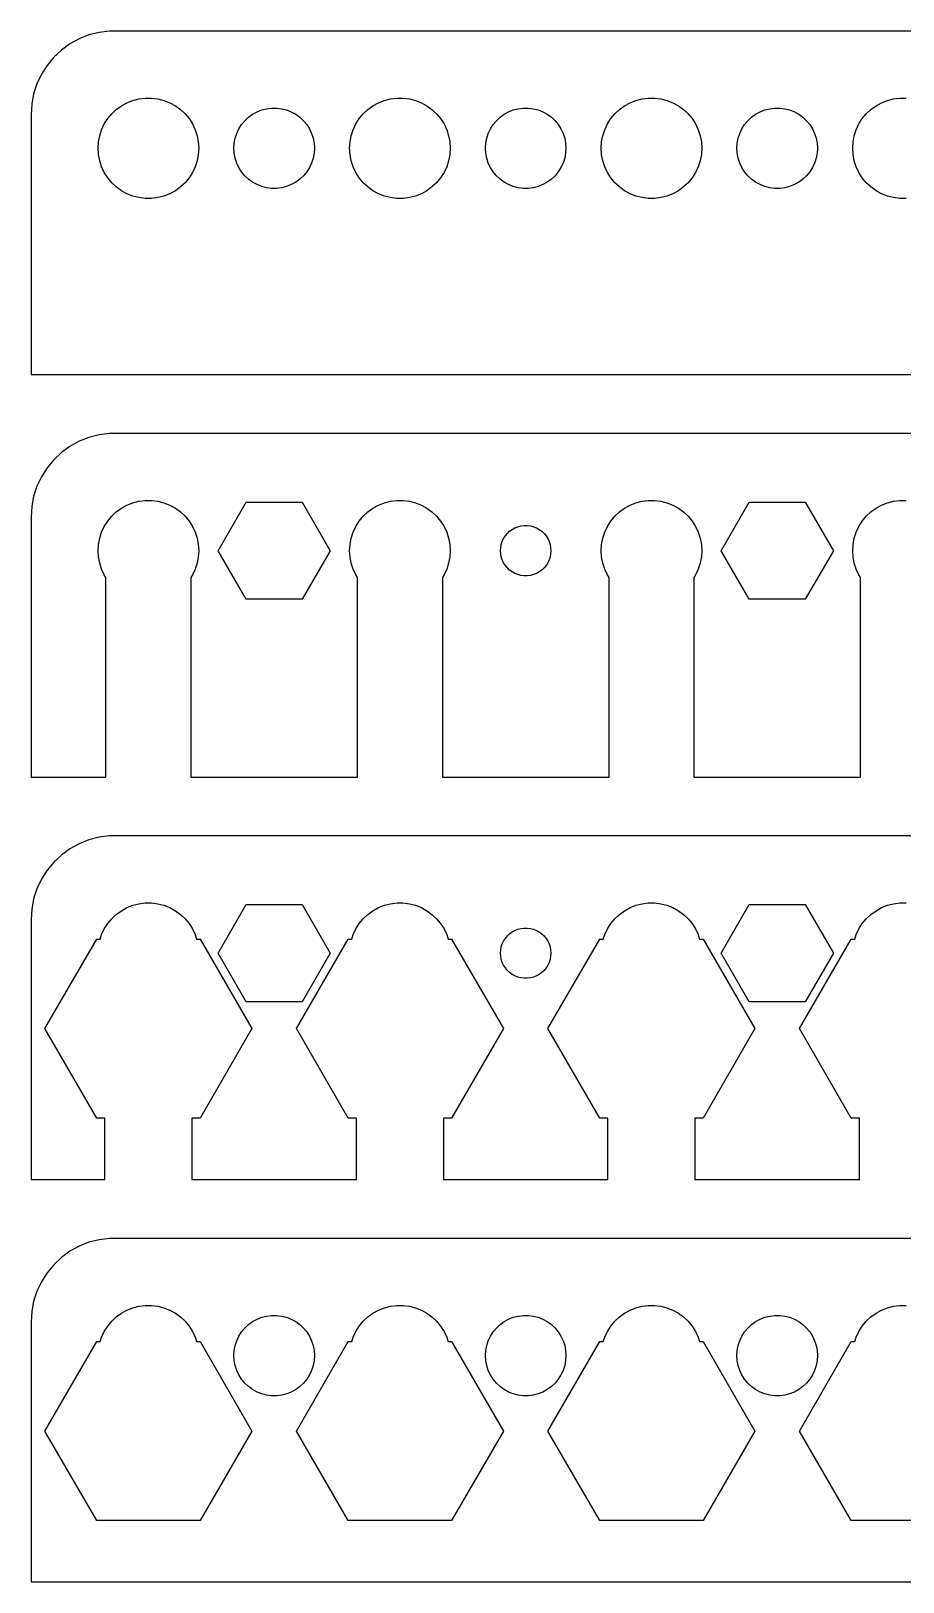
# Model space of a CAD drawing. Header units: metres. Extents: x -52 to 52, y 0 to 92.
# Drawn here: x -52 to 0, y 0 to 92.5 of the extents above; entities that cross this region are included whole.
import ezdxf

# ---------------------------------------------------------------- set-up
doc = ezdxf.new("R2010")
doc.units = ezdxf.units.M

msp = doc.modelspace()

# ---------------------------------------------------------------- linework, layer by layer
for p, q in [((-47.3139, 92.4901), (-47.9369, 92.4114)), ((47.3139, 92.4901), (-47.3139, 92.4901)), ((-49.6791, 91.7216), (-50.1871, 91.3526)), ((-49.1289, 92.0241), (-49.6791, 91.7216)), ((-48.5451, 92.2553), (-49.1289, 92.0241)), ((-47.9369, 92.4114), (-48.5451, 92.2553)), ((-50.6448, 90.9227), (-51.0451, 90.4389)), ((-50.1871, 91.3526), (-50.6448, 90.9227)), ((-51.3815, 89.9088), (-51.6489, 89.3406)), ((-51.0451, 90.4389), (-51.3815, 89.9088)), ((-51.6489, 89.3406), (-51.8429, 88.7434)), ((-51.9606, 88.1267), (-52, 87.5)), ((-51.8429, 88.7434), (-51.9606, 88.1267)), ((-46.9123, 87.8115), (-46.6075, 88.033)), ((-46.6075, 88.033), (-46.2773, 88.2145)), ((-46.2773, 88.2145), (-45.927, 88.3532)), ((-45.927, 88.3532), (-45.5621, 88.4469)), ((-45.5621, 88.4469), (-45.1884, 88.4941)), ((-45.1884, 88.4941), (-44.8116, 88.4941)), ((-44.8116, 88.4941), (-44.4379, 88.4469)), ((-44.4379, 88.4469), (-44.0729, 88.3532)), ((-44.0729, 88.3532), (-43.7227, 88.2145)), ((-43.7227, 88.2145), (-43.3925, 88.033)), ((-43.3925, 88.033), (-43.0877, 87.8115)), ((-37.9497, 87.8575), (-37.6507, 87.8953)), ((-37.6507, 87.8953), (-37.3493, 87.8953)), ((-37.3493, 87.8953), (-37.0503, 87.8575)), ((-31.9123, 87.8115), (-31.6075, 88.033)), ((-31.6075, 88.033), (-31.2773, 88.2145)), ((-31.2773, 88.2145), (-30.927, 88.3532)), ((-30.927, 88.3532), (-30.5621, 88.4469)), ((-30.5621, 88.4469), (-30.1884, 88.4941)), ((-30.1884, 88.4941), (-29.8116, 88.4941)), ((-29.8116, 88.4941), (-29.4379, 88.4469)), ((-29.4379, 88.4469), (-29.0729, 88.3532)), ((-29.0729, 88.3532), (-28.7227, 88.2145)), ((-28.7227, 88.2145), (-28.3925, 88.033)), ((-28.3925, 88.033), (-28.0877, 87.8115)), ((-22.9497, 87.8575), (-22.6507, 87.8953)), ((-22.6507, 87.8953), (-22.3493, 87.8953)), ((-22.3493, 87.8953), (-22.0503, 87.8575)), ((-16.9123, 87.8115), (-16.6075, 88.033)), ((-16.6075, 88.033), (-16.2773, 88.2145)), ((-16.2773, 88.2145), (-15.927, 88.3532)), ((-15.927, 88.3532), (-15.5621, 88.4469)), ((-15.5621, 88.4469), (-15.1884, 88.4941)), ((-15.1884, 88.4941), (-14.8116, 88.4941)), ((-14.8116, 88.4941), (-14.4379, 88.4469)), ((-14.4379, 88.4469), (-14.0729, 88.3532)), ((-14.0729, 88.3532), (-13.7227, 88.2145)), ((-13.7227, 88.2145), (-13.3925, 88.033)), ((-13.3925, 88.033), (-13.0877, 87.8115)), ((-7.94971, 87.8575), (-7.6507, 87.8953)), ((-7.6507, 87.8953), (-7.34929, 87.8953)), ((-7.34929, 87.8953), (-7.05028, 87.8575)), ((-1.91226, 87.8115), (-1.60747, 88.033)), ((-1.60747, 88.033), (-1.27733, 88.2145)), ((-1.27733, 88.2145), (-0.92705, 88.3532)), ((-0.92705, 88.3532), (-0.56213, 88.4469)), ((-0.56213, 88.4469), (-0.18837, 88.4941)), ((-0.18837, 88.4941), (0.18837, 88.4941)), ((-52, 87.5), (-52, 72)), ((-47.7893, 86.6044), (-47.6289, 86.9453)), ((-47.6289, 86.9453), (-47.427, 87.2634)), ((-47.427, 87.2634), (-47.1869, 87.5536)), ((-47.1869, 87.5536), (-46.9123, 87.8115)), ((-43.0877, 87.8115), (-42.8131, 87.5536)), ((-42.8131, 87.5536), (-42.5729, 87.2634)), ((-42.5729, 87.2634), (-42.3711, 86.9453)), ((-42.3711, 86.9453), (-42.2107, 86.6044)), ((-39.4416, 86.9107), (-39.2495, 87.1429)), ((-39.2495, 87.1429), (-39.0298, 87.3492)), ((-39.0298, 87.3492), (-38.786, 87.5264)), ((-38.786, 87.5264), (-38.5219, 87.6716)), ((-38.5219, 87.6716), (-38.2416, 87.7825)), ((-38.2416, 87.7825), (-37.9497, 87.8575)), ((-37.0503, 87.8575), (-36.7583, 87.7825)), ((-36.7583, 87.7825), (-36.4781, 87.6716)), ((-36.4781, 87.6716), (-36.214, 87.5264)), ((-36.214, 87.5264), (-35.9702, 87.3492)), ((-35.9702, 87.3492), (-35.7505, 87.1429)), ((-35.7505, 87.1429), (-35.5583, 86.9107)), ((-32.7893, 86.6044), (-32.6289, 86.9453)), ((-32.6289, 86.9453), (-32.427, 87.2634)), ((-32.427, 87.2634), (-32.1869, 87.5536)), ((-32.1869, 87.5536), (-31.9123, 87.8115)), ((-28.0877, 87.8115), (-27.8131, 87.5536)), ((-27.8131, 87.5536), (-27.5729, 87.2634)), ((-27.5729, 87.2634), (-27.3711, 86.9453)), ((-27.3711, 86.9453), (-27.2107, 86.6044)), ((-24.4416, 86.9107), (-24.2495, 87.1429)), ((-24.2495, 87.1429), (-24.0298, 87.3492)), ((-24.0298, 87.3492), (-23.786, 87.5264)), ((-23.786, 87.5264), (-23.5219, 87.6716)), ((-23.5219, 87.6716), (-23.2416, 87.7825)), ((-23.2416, 87.7825), (-22.9497, 87.8575)), ((-22.0503, 87.8575), (-21.7583, 87.7825)), ((-21.7583, 87.7825), (-21.4781, 87.6716)), ((-21.4781, 87.6716), (-21.214, 87.5264)), ((-21.214, 87.5264), (-20.9702, 87.3492)), ((-20.9702, 87.3492), (-20.7505, 87.1429)), ((-20.7505, 87.1429), (-20.5583, 86.9107)), ((-17.7893, 86.6044), (-17.6289, 86.9453)), ((-17.6289, 86.9453), (-17.427, 87.2634)), ((-17.427, 87.2634), (-17.1869, 87.5536)), ((-17.1869, 87.5536), (-16.9123, 87.8115)), ((-13.0877, 87.8115), (-12.8131, 87.5536)), ((-12.8131, 87.5536), (-12.5729, 87.2634)), ((-12.5729, 87.2634), (-12.3711, 86.9453)), ((-12.3711, 86.9453), (-12.2107, 86.6044)), ((-9.44164, 86.9107), (-9.24951, 87.1429)), ((-9.24951, 87.1429), (-9.02982, 87.3492)), ((-9.02982, 87.3492), (-8.78598, 87.5264)), ((-8.78598, 87.5264), (-8.52187, 87.6716)), ((-8.52187, 87.6716), (-8.24164, 87.7825)), ((-8.24164, 87.7825), (-7.94971, 87.8575)), ((-7.05028, 87.8575), (-6.75835, 87.7825)), ((-6.75835, 87.7825), (-6.47812, 87.6716)), ((-6.47812, 87.6716), (-6.214, 87.5264)), ((-6.214, 87.5264), (-5.97017, 87.3492)), ((-5.97017, 87.3492), (-5.75047, 87.1429)), ((-5.75047, 87.1429), (-5.55835, 86.9107)), ((-2.78932, 86.6044), (-2.62891, 86.9453)), ((-2.62891, 86.9453), (-2.42705, 87.2634)), ((-2.42705, 87.2634), (-2.1869, 87.5536)), ((-2.1869, 87.5536), (-1.91226, 87.8115)), ((-47.9763, 85.876), (-47.9057, 86.2461)), ((-47.9057, 86.2461), (-47.7893, 86.6044)), ((-42.2107, 86.6044), (-42.0942, 86.2461)), ((-42.0942, 86.2461), (-42.0237, 85.876)), ((-39.8811, 85.8008), (-39.8246, 86.0968)), ((-39.8246, 86.0968), (-39.7315, 86.3835)), ((-39.7315, 86.3835), (-39.6031, 86.6562)), ((-39.6031, 86.6562), (-39.4416, 86.9107)), ((-35.5583, 86.9107), (-35.3969, 86.6562)), ((-35.3969, 86.6562), (-35.2685, 86.3835)), ((-35.2685, 86.3835), (-35.1754, 86.0968)), ((-35.1754, 86.0968), (-35.1189, 85.8008)), ((-32.9763, 85.876), (-32.9057, 86.2461)), ((-32.9057, 86.2461), (-32.7893, 86.6044)), ((-27.2107, 86.6044), (-27.0942, 86.2461)), ((-27.0942, 86.2461), (-27.0237, 85.876)), ((-24.8811, 85.8008), (-24.8246, 86.0968)), ((-24.8246, 86.0968), (-24.7315, 86.3835)), ((-24.7315, 86.3835), (-24.6031, 86.6562)), ((-24.6031, 86.6562), (-24.4416, 86.9107)), ((-20.5583, 86.9107), (-20.3969, 86.6562)), ((-20.3969, 86.6562), (-20.2685, 86.3835)), ((-20.2685, 86.3835), (-20.1754, 86.0968)), ((-20.1754, 86.0968), (-20.1189, 85.8008)), ((-17.9763, 85.876), (-17.9057, 86.2461)), ((-17.9057, 86.2461), (-17.7893, 86.6044)), ((-12.2107, 86.6044), (-12.0942, 86.2461)), ((-12.0942, 86.2461), (-12.0237, 85.876)), ((-9.88107, 85.8008), (-9.82458, 86.0968)), ((-9.82458, 86.0968), (-9.73146, 86.3835)), ((-9.73146, 86.3835), (-9.60313, 86.6562)), ((-9.60313, 86.6562), (-9.44164, 86.9107)), ((-5.55835, 86.9107), (-5.39685, 86.6562)), ((-5.39685, 86.6562), (-5.26852, 86.3835)), ((-5.26852, 86.3835), (-5.1754, 86.0968)), ((-5.1754, 86.0968), (-5.11891, 85.8008)), ((-2.97633, 85.876), (-2.90575, 86.2461)), ((-2.90575, 86.2461), (-2.78932, 86.6044)), ((-48, 85.5), (-47.9763, 85.876)), ((-47.9763, 85.124), (-48, 85.5)), ((-47.9057, 84.7539), (-47.9763, 85.124)), ((-42.0237, 85.124), (-42.0942, 84.7539)), ((-42.0237, 85.876), (-42, 85.5)), ((-42, 85.5), (-42.0237, 85.124)), ((-39.9, 85.5), (-39.8811, 85.8008)), ((-39.8811, 85.1992), (-39.9, 85.5)), ((-39.8246, 84.9031), (-39.8811, 85.1992)), ((-35.1189, 85.1992), (-35.1754, 84.9031)), ((-35.1189, 85.8008), (-35.1, 85.5)), ((-35.1, 85.5), (-35.1189, 85.1992)), ((-33, 85.5), (-32.9763, 85.876)), ((-32.9763, 85.124), (-33, 85.5)), ((-32.9057, 84.7539), (-32.9763, 85.124)), ((-27.0237, 85.124), (-27.0942, 84.7539)), ((-27.0237, 85.876), (-27, 85.5)), ((-27, 85.5), (-27.0237, 85.124)), ((-24.9, 85.5), (-24.8811, 85.8008)), ((-24.8811, 85.1992), (-24.9, 85.5)), ((-24.8246, 84.9031), (-24.8811, 85.1992)), ((-20.1189, 85.1992), (-20.1754, 84.9031)), ((-20.1189, 85.8008), (-20.1, 85.5)), ((-20.1, 85.5), (-20.1189, 85.1992)), ((-18, 85.5), (-17.9763, 85.876)), ((-17.9763, 85.124), (-18, 85.5)), ((-17.9057, 84.7539), (-17.9763, 85.124)), ((-12.0237, 85.124), (-12.0942, 84.7539)), ((-12.0237, 85.876), (-12, 85.5)), ((-12, 85.5), (-12.0237, 85.124)), ((-9.89999, 85.5), (-9.88107, 85.8008)), ((-9.88107, 85.1992), (-9.89999, 85.5)), ((-9.82458, 84.9031), (-9.88107, 85.1992)), ((-5.11891, 85.1992), (-5.1754, 84.9031)), ((-5.11891, 85.8008), (-5.09999, 85.5)), ((-5.09999, 85.5), (-5.11891, 85.1992)), ((-3, 85.5), (-2.97633, 85.876)), ((-2.97633, 85.124), (-3, 85.5)), ((-2.90575, 84.7539), (-2.97633, 85.124)), ((-47.7893, 84.3956), (-47.9057, 84.7539)), ((-47.6289, 84.0547), (-47.7893, 84.3956)), ((-42.2107, 84.3956), (-42.3711, 84.0547)), ((-42.0942, 84.7539), (-42.2107, 84.3956)), ((-39.7315, 84.6165), (-39.8246, 84.9031)), ((-39.6031, 84.3438), (-39.7315, 84.6165)), ((-39.4416, 84.0893), (-39.6031, 84.3438)), ((-35.3969, 84.3438), (-35.5583, 84.0893)), ((-35.2685, 84.6165), (-35.3969, 84.3438)), ((-35.1754, 84.9031), (-35.2685, 84.6165)), ((-32.7893, 84.3956), (-32.9057, 84.7539)), ((-32.6289, 84.0547), (-32.7893, 84.3956)), ((-27.2107, 84.3956), (-27.3711, 84.0547)), ((-27.0942, 84.7539), (-27.2107, 84.3956)), ((-24.7315, 84.6165), (-24.8246, 84.9031)), ((-24.6031, 84.3438), (-24.7315, 84.6165)), ((-24.4416, 84.0893), (-24.6031, 84.3438)), ((-20.3969, 84.3438), (-20.5583, 84.0893)), ((-20.2685, 84.6165), (-20.3969, 84.3438)), ((-20.1754, 84.9031), (-20.2685, 84.6165)), ((-17.7893, 84.3956), (-17.9057, 84.7539)), ((-17.6289, 84.0547), (-17.7893, 84.3956)), ((-12.2107, 84.3956), (-12.3711, 84.0547)), ((-12.0942, 84.7539), (-12.2107, 84.3956)), ((-9.73146, 84.6165), (-9.82458, 84.9031)), ((-9.60313, 84.3438), (-9.73146, 84.6165)), ((-9.44164, 84.0893), (-9.60313, 84.3438)), ((-5.39685, 84.3438), (-5.55835, 84.0893)), ((-5.26852, 84.6165), (-5.39685, 84.3438)), ((-5.1754, 84.9031), (-5.26852, 84.6165)), ((-2.78932, 84.3956), (-2.90575, 84.7539)), ((-2.62891, 84.0547), (-2.78932, 84.3956)), ((-47.427, 83.7366), (-47.6289, 84.0547)), ((-47.1869, 83.4464), (-47.427, 83.7366)), ((-46.9123, 83.1884), (-47.1869, 83.4464)), ((-42.8131, 83.4464), (-43.0877, 83.1884)), ((-42.5729, 83.7366), (-42.8131, 83.4464)), ((-42.3711, 84.0547), (-42.5729, 83.7366)), ((-39.2495, 83.8571), (-39.4416, 84.0893)), ((-39.0298, 83.6508), (-39.2495, 83.8571)), ((-38.786, 83.4736), (-39.0298, 83.6508)), ((-38.5219, 83.3284), (-38.786, 83.4736)), ((-38.2416, 83.2175), (-38.5219, 83.3284)), ((-36.4781, 83.3284), (-36.7583, 83.2175)), ((-36.214, 83.4736), (-36.4781, 83.3284)), ((-35.9702, 83.6508), (-36.214, 83.4736)), ((-35.7505, 83.8571), (-35.9702, 83.6508)), ((-35.5583, 84.0893), (-35.7505, 83.8571)), ((-32.427, 83.7366), (-32.6289, 84.0547)), ((-32.1869, 83.4464), (-32.427, 83.7366)), ((-31.9123, 83.1884), (-32.1869, 83.4464)), ((-27.8131, 83.4464), (-28.0877, 83.1884)), ((-27.5729, 83.7366), (-27.8131, 83.4464)), ((-27.3711, 84.0547), (-27.5729, 83.7366)), ((-24.2495, 83.8571), (-24.4416, 84.0893)), ((-24.0298, 83.6508), (-24.2495, 83.8571)), ((-23.786, 83.4736), (-24.0298, 83.6508)), ((-23.5219, 83.3284), (-23.786, 83.4736)), ((-23.2416, 83.2175), (-23.5219, 83.3284)), ((-21.4781, 83.3284), (-21.7583, 83.2175)), ((-21.214, 83.4736), (-21.4781, 83.3284)), ((-20.9702, 83.6508), (-21.214, 83.4736)), ((-20.7505, 83.8571), (-20.9702, 83.6508)), ((-20.5583, 84.0893), (-20.7505, 83.8571)), ((-17.427, 83.7366), (-17.6289, 84.0547)), ((-17.1869, 83.4464), (-17.427, 83.7366)), ((-16.9123, 83.1884), (-17.1869, 83.4464)), ((-12.8131, 83.4464), (-13.0877, 83.1884)), ((-12.5729, 83.7366), (-12.8131, 83.4464)), ((-12.3711, 84.0547), (-12.5729, 83.7366)), ((-9.24951, 83.8571), (-9.44164, 84.0893)), ((-9.02982, 83.6508), (-9.24951, 83.8571)), ((-8.78598, 83.4736), (-9.02982, 83.6508)), ((-8.52187, 83.3284), (-8.78598, 83.4736)), ((-8.24164, 83.2175), (-8.52187, 83.3284)), ((-6.47812, 83.3284), (-6.75835, 83.2175)), ((-6.214, 83.4736), (-6.47812, 83.3284)), ((-5.97017, 83.6508), (-6.214, 83.4736)), ((-5.75047, 83.8571), (-5.97017, 83.6508)), ((-5.55835, 84.0893), (-5.75047, 83.8571)), ((-2.42705, 83.7366), (-2.62891, 84.0547)), ((-2.1869, 83.4464), (-2.42705, 83.7366)), ((-1.91226, 83.1884), (-2.1869, 83.4464)), ((-46.6075, 82.967), (-46.9123, 83.1884)), ((-46.2773, 82.7855), (-46.6075, 82.967)), ((-45.927, 82.6468), (-46.2773, 82.7855)), ((-45.5621, 82.5531), (-45.927, 82.6468)), ((-45.1884, 82.5059), (-45.5621, 82.5531)), ((-44.8116, 82.5059), (-45.1884, 82.5059)), ((-44.4379, 82.5531), (-44.8116, 82.5059)), ((-44.0729, 82.6468), (-44.4379, 82.5531)), ((-43.7227, 82.7855), (-44.0729, 82.6468)), ((-43.3925, 82.967), (-43.7227, 82.7855)), ((-43.0877, 83.1884), (-43.3925, 82.967)), ((-37.9497, 83.1425), (-38.2416, 83.2175)), ((-37.6507, 83.1047), (-37.9497, 83.1425)), ((-37.3493, 83.1047), (-37.6507, 83.1047)), ((-37.0503, 83.1425), (-37.3493, 83.1047)), ((-36.7583, 83.2175), (-37.0503, 83.1425)), ((-31.6075, 82.967), (-31.9123, 83.1884)), ((-31.2773, 82.7855), (-31.6075, 82.967)), ((-30.927, 82.6468), (-31.2773, 82.7855)), ((-30.5621, 82.5531), (-30.927, 82.6468)), ((-30.1884, 82.5059), (-30.5621, 82.5531)), ((-29.8116, 82.5059), (-30.1884, 82.5059)), ((-29.4379, 82.5531), (-29.8116, 82.5059)), ((-29.0729, 82.6468), (-29.4379, 82.5531)), ((-28.7227, 82.7855), (-29.0729, 82.6468)), ((-28.3925, 82.967), (-28.7227, 82.7855)), ((-28.0877, 83.1884), (-28.3925, 82.967)), ((-22.9497, 83.1425), (-23.2416, 83.2175)), ((-22.6507, 83.1047), (-22.9497, 83.1425)), ((-22.3493, 83.1047), (-22.6507, 83.1047)), ((-22.0503, 83.1425), (-22.3493, 83.1047)), ((-21.7583, 83.2175), (-22.0503, 83.1425)), ((-16.6075, 82.967), (-16.9123, 83.1884)), ((-16.2773, 82.7855), (-16.6075, 82.967)), ((-15.927, 82.6468), (-16.2773, 82.7855)), ((-15.5621, 82.5531), (-15.927, 82.6468)), ((-15.1884, 82.5059), (-15.5621, 82.5531)), ((-14.8116, 82.5059), (-15.1884, 82.5059)), ((-14.4379, 82.5531), (-14.8116, 82.5059)), ((-14.0729, 82.6468), (-14.4379, 82.5531)), ((-13.7227, 82.7855), (-14.0729, 82.6468)), ((-13.3925, 82.967), (-13.7227, 82.7855)), ((-13.0877, 83.1884), (-13.3925, 82.967)), ((-7.94971, 83.1425), (-8.24164, 83.2175)), ((-7.6507, 83.1047), (-7.94971, 83.1425)), ((-7.34929, 83.1047), (-7.6507, 83.1047)), ((-7.05028, 83.1425), (-7.34929, 83.1047)), ((-6.75835, 83.2175), (-7.05028, 83.1425)), ((-1.60747, 82.967), (-1.91226, 83.1884)), ((-1.27733, 82.7855), (-1.60747, 82.967)), ((-0.92705, 82.6468), (-1.27733, 82.7855)), ((-0.56213, 82.5531), (-0.92705, 82.6468)), ((-0.18837, 82.5059), (-0.56213, 82.5531)), ((0.18837, 82.5059), (-0.18837, 82.5059)), ((-52, 72), (52, 72)), ((-47.3139, 68.4901), (-47.9369, 68.4114)), ((47.3139, 68.4901), (-47.3139, 68.4901)), ((-49.6791, 67.7216), (-50.1871, 67.3526)), ((-49.1289, 68.0241), (-49.6791, 67.7216)), ((-48.5451, 68.2553), (-49.1289, 68.0241)), ((-47.9369, 68.4114), (-48.5451, 68.2553)), ((-50.6448, 66.9227), (-51.0451, 66.4389)), ((-50.1871, 67.3526), (-50.6448, 66.9227)), ((-51.3815, 65.9088), (-51.6489, 65.3406)), ((-51.0451, 66.4389), (-51.3815, 65.9088)), ((-51.8429, 64.7434), (-51.9606, 64.1267)), ((-51.6489, 65.3406), (-51.8429, 64.7434)), ((-51.9606, 64.1267), (-52, 63.5)), ((-46.9123, 63.8115), (-46.6075, 64.033)), ((-46.6075, 64.033), (-46.2773, 64.2145)), ((-46.2773, 64.2145), (-45.927, 64.3532)), ((-45.927, 64.3532), (-45.5621, 64.4469)), ((-45.5621, 64.4469), (-45.1884, 64.4941)), ((-45.1884, 64.4941), (-44.8116, 64.4941)), ((-44.8116, 64.4941), (-44.4379, 64.4469)), ((-44.4379, 64.4469), (-44.0729, 64.3532)), ((-44.0729, 64.3532), (-43.7227, 64.2145)), ((-43.7227, 64.2145), (-43.3925, 64.033)), ((-43.3925, 64.033), (-43.0877, 63.8115)), ((-40.8466, 61.5), (-39.1733, 64.3982)), ((-39.1733, 64.3982), (-35.8267, 64.3982)), ((-35.8267, 64.3982), (-34.1534, 61.5)), ((-31.9123, 63.8115), (-31.6075, 64.033)), ((-31.6075, 64.033), (-31.2773, 64.2145)), ((-31.2773, 64.2145), (-30.927, 64.3532)), ((-30.927, 64.3532), (-30.5621, 64.4469)), ((-30.5621, 64.4469), (-30.1884, 64.4941)), ((-30.1884, 64.4941), (-29.8116, 64.4941)), ((-29.8116, 64.4941), (-29.4379, 64.4469)), ((-29.4379, 64.4469), (-29.0729, 64.3532)), ((-29.0729, 64.3532), (-28.7227, 64.2145)), ((-28.7227, 64.2145), (-28.3925, 64.033)), ((-28.3925, 64.033), (-28.0877, 63.8115)), ((-16.9123, 63.8115), (-16.6075, 64.033)), ((-16.6075, 64.033), (-16.2773, 64.2145)), ((-16.2773, 64.2145), (-15.927, 64.3532)), ((-15.927, 64.3532), (-15.5621, 64.4469)), ((-15.5621, 64.4469), (-15.1884, 64.4941)), ((-15.1884, 64.4941), (-14.8116, 64.4941)), ((-14.8116, 64.4941), (-14.4379, 64.4469)), ((-14.4379, 64.4469), (-14.0729, 64.3532)), ((-14.0729, 64.3532), (-13.7227, 64.2145)), ((-13.7227, 64.2145), (-13.3925, 64.033)), ((-13.3925, 64.033), (-13.0877, 63.8115)), ((-10.8466, 61.5), (-9.17329, 64.3982)), ((-9.17329, 64.3982), (-5.82671, 64.3982)), ((-5.82671, 64.3982), (-4.15341, 61.5)), ((-1.91226, 63.8115), (-1.60747, 64.033)), ((-1.60747, 64.033), (-1.27733, 64.2145)), ((-1.27733, 64.2145), (-0.92705, 64.3532)), ((-0.92705, 64.3532), (-0.56213, 64.4469)), ((-0.56213, 64.4469), (-0.18837, 64.4941)), ((-0.18837, 64.4941), (0.18837, 64.4941)), ((-52, 63.5), (-52, 48)), ((-47.7893, 62.6044), (-47.6289, 62.9453)), ((-47.6289, 62.9453), (-47.427, 63.2634)), ((-47.427, 63.2634), (-47.1869, 63.5536)), ((-47.1869, 63.5536), (-46.9123, 63.8115)), ((-43.0877, 63.8115), (-42.8131, 63.5536)), ((-42.8131, 63.5536), (-42.5729, 63.2634)), ((-42.5729, 63.2634), (-42.3711, 62.9453)), ((-42.3711, 62.9453), (-42.2107, 62.6044)), ((-32.7893, 62.6044), (-32.6289, 62.9453)), ((-32.6289, 62.9453), (-32.427, 63.2634)), ((-32.427, 63.2634), (-32.1869, 63.5536)), ((-32.1869, 63.5536), (-31.9123, 63.8115)), ((-28.0877, 63.8115), (-27.8131, 63.5536)), ((-27.8131, 63.5536), (-27.5729, 63.2634)), ((-27.5729, 63.2634), (-27.3711, 62.9453)), ((-27.3711, 62.9453), (-27.2107, 62.6044)), ((-23.1387, 62.8572), (-22.9635, 62.9266)), ((-22.9635, 62.9266), (-22.7811, 62.9734)), ((-22.7811, 62.9734), (-22.5942, 62.997)), ((-22.5942, 62.997), (-22.4058, 62.997)), ((-22.4058, 62.997), (-22.2189, 62.9734)), ((-22.2189, 62.9734), (-22.0365, 62.9266)), ((-22.0365, 62.9266), (-21.8613, 62.8572)), ((-17.7893, 62.6044), (-17.6289, 62.9453)), ((-17.6289, 62.9453), (-17.427, 63.2634)), ((-17.427, 63.2634), (-17.1869, 63.5536)), ((-17.1869, 63.5536), (-16.9123, 63.8115)), ((-13.0877, 63.8115), (-12.8131, 63.5536)), ((-12.8131, 63.5536), (-12.5729, 63.2634)), ((-12.5729, 63.2634), (-12.3711, 62.9453)), ((-12.3711, 62.9453), (-12.2107, 62.6044)), ((-2.78932, 62.6044), (-2.62891, 62.9453)), ((-2.62891, 62.9453), (-2.42705, 63.2634)), ((-2.42705, 63.2634), (-2.1869, 63.5536)), ((-2.1869, 63.5536), (-1.91226, 63.8115)), ((-47.9763, 61.876), (-47.9057, 62.2461)), ((-47.9057, 62.2461), (-47.7893, 62.6044)), ((-42.2107, 62.6044), (-42.0942, 62.2461)), ((-42.0942, 62.2461), (-42.0237, 61.876)), ((-32.9763, 61.876), (-32.9057, 62.2461)), ((-32.9057, 62.2461), (-32.7893, 62.6044)), ((-27.2107, 62.6044), (-27.0942, 62.2461)), ((-27.0942, 62.2461), (-27.0237, 61.876)), ((-23.9529, 61.873), (-23.8947, 62.0522)), ((-23.8947, 62.0522), (-23.8145, 62.2226)), ((-23.8145, 62.2226), (-23.7135, 62.3817)), ((-23.7135, 62.3817), (-23.5934, 62.5268)), ((-23.5934, 62.5268), (-23.4561, 62.6558)), ((-23.4561, 62.6558), (-23.3037, 62.7665)), ((-23.3037, 62.7665), (-23.1387, 62.8572)), ((-21.8613, 62.8572), (-21.6963, 62.7665)), ((-21.6963, 62.7665), (-21.5439, 62.6558)), ((-21.5439, 62.6558), (-21.4065, 62.5268)), ((-21.4065, 62.5268), (-21.2865, 62.3817)), ((-21.2865, 62.3817), (-21.1855, 62.2226)), ((-21.1855, 62.2226), (-21.1053, 62.0522)), ((-21.1053, 62.0522), (-21.0471, 61.873)), ((-17.9763, 61.876), (-17.9057, 62.2461)), ((-17.9057, 62.2461), (-17.7893, 62.6044)), ((-12.2107, 62.6044), (-12.0942, 62.2461)), ((-12.0942, 62.2461), (-12.0237, 61.876)), ((-2.97633, 61.876), (-2.90575, 62.2461)), ((-2.90575, 62.2461), (-2.78932, 62.6044)), ((-48, 61.5), (-47.9763, 61.876)), ((-47.9763, 61.124), (-48, 61.5)), ((-47.9057, 60.7539), (-47.9763, 61.124)), ((-42.0237, 61.124), (-42.0942, 60.7539)), ((-42.0237, 61.876), (-42, 61.5)), ((-42, 61.5), (-42.0237, 61.124)), ((-39.1733, 58.6018), (-40.8466, 61.5)), ((-34.1534, 61.5), (-35.8267, 58.6018)), ((-33, 61.5), (-32.9763, 61.876)), ((-32.9763, 61.124), (-33, 61.5)), ((-32.9057, 60.7539), (-32.9763, 61.124)), ((-27.0237, 61.124), (-27.0942, 60.7539)), ((-27.0237, 61.876), (-27, 61.5)), ((-27, 61.5), (-27.0237, 61.124)), ((-24, 61.5), (-23.9882, 61.688)), ((-23.9882, 61.312), (-24, 61.5)), ((-23.9882, 61.688), (-23.9529, 61.873)), ((-23.9529, 61.127), (-23.9882, 61.312)), ((-23.8947, 60.9478), (-23.9529, 61.127)), ((-21.0471, 61.127), (-21.1053, 60.9478)), ((-21.0471, 61.873), (-21.0118, 61.688)), ((-21.0118, 61.312), (-21.0471, 61.127)), ((-21.0118, 61.688), (-21, 61.5)), ((-21, 61.5), (-21.0118, 61.312)), ((-18, 61.5), (-17.9763, 61.876)), ((-17.9763, 61.124), (-18, 61.5)), ((-17.9057, 60.7539), (-17.9763, 61.124)), ((-12.0237, 61.124), (-12.0942, 60.7539)), ((-12.0237, 61.876), (-12, 61.5)), ((-12, 61.5), (-12.0237, 61.124)), ((-9.17329, 58.6018), (-10.8466, 61.5)), ((-4.15341, 61.5), (-5.82671, 58.6018)), ((-3, 61.5), (-2.97633, 61.876)), ((-2.97633, 61.124), (-3, 61.5)), ((-2.90575, 60.7539), (-2.97633, 61.124)), ((-47.7893, 60.3956), (-47.9057, 60.7539)), ((-47.6289, 60.0547), (-47.7893, 60.3956)), ((-42.2107, 60.3956), (-42.3711, 60.0547)), ((-42.0942, 60.7539), (-42.2107, 60.3956)), ((-32.7893, 60.3956), (-32.9057, 60.7539)), ((-32.6289, 60.0547), (-32.7893, 60.3956)), ((-27.2107, 60.3956), (-27.3711, 60.0547)), ((-27.0942, 60.7539), (-27.2107, 60.3956)), ((-23.8145, 60.7774), (-23.8947, 60.9478)), ((-23.7135, 60.6183), (-23.8145, 60.7774)), ((-23.5934, 60.4732), (-23.7135, 60.6183)), ((-23.4561, 60.3442), (-23.5934, 60.4732)), ((-23.3037, 60.2335), (-23.4561, 60.3442)), ((-23.1387, 60.1427), (-23.3037, 60.2335)), ((-22.9635, 60.0734), (-23.1387, 60.1427)), ((-21.8613, 60.1427), (-22.0365, 60.0734)), ((-21.6963, 60.2335), (-21.8613, 60.1427)), ((-21.5439, 60.3442), (-21.6963, 60.2335)), ((-21.4065, 60.4732), (-21.5439, 60.3442)), ((-21.2865, 60.6183), (-21.4065, 60.4732)), ((-21.1855, 60.7774), (-21.2865, 60.6183)), ((-21.1053, 60.9478), (-21.1855, 60.7774)), ((-17.7893, 60.3956), (-17.9057, 60.7539)), ((-17.6289, 60.0547), (-17.7893, 60.3956)), ((-12.2107, 60.3956), (-12.3711, 60.0547)), ((-12.0942, 60.7539), (-12.2107, 60.3956)), ((-2.78932, 60.3956), (-2.90575, 60.7539)), ((-2.62891, 60.0547), (-2.78932, 60.3956)), ((-47.5307, 59.9), (-47.6289, 60.0547)), ((-47.5307, 48), (-47.5307, 59.9)), ((-42.3711, 60.0547), (-42.4693, 59.9)), ((-42.4693, 59.9), (-42.4693, 48)), ((-32.5307, 59.9), (-32.6289, 60.0547)), ((-32.5307, 48), (-32.5307, 59.9)), ((-27.3711, 60.0547), (-27.4693, 59.9)), ((-27.4693, 59.9), (-27.4693, 48)), ((-22.7811, 60.0266), (-22.9635, 60.0734)), ((-22.5942, 60.0029), (-22.7811, 60.0266)), ((-22.4058, 60.0029), (-22.5942, 60.0029)), ((-22.2189, 60.0266), (-22.4058, 60.0029)), ((-22.0365, 60.0734), (-22.2189, 60.0266)), ((-17.5307, 59.9), (-17.6289, 60.0547)), ((-17.5307, 48), (-17.5307, 59.9)), ((-12.3711, 60.0547), (-12.4693, 59.9)), ((-12.4693, 59.9), (-12.4693, 48)), ((-2.53072, 59.9), (-2.62891, 60.0547)), ((-2.53072, 48), (-2.53072, 59.9)), ((-35.8267, 58.6018), (-39.1733, 58.6018)), ((-5.82671, 58.6018), (-9.17329, 58.6018)), ((-52, 48), (-47.5307, 48)), ((-42.4693, 48), (-32.5307, 48)), ((-27.4693, 48), (-17.5307, 48)), ((-12.4693, 48), (-2.53072, 48)), ((-47.9369, 44.4114), (-48.5451, 44.2553)), ((-47.3139, 44.4901), (-47.9369, 44.4114)), ((47.3139, 44.4901), (-47.3139, 44.4901)), ((-49.6791, 43.7216), (-50.1871, 43.3526)), ((-49.1289, 44.0241), (-49.6791, 43.7216)), ((-48.5451, 44.2553), (-49.1289, 44.0241)), ((-50.6448, 42.9227), (-51.0451, 42.4389)), ((-50.1871, 43.3526), (-50.6448, 42.9227)), ((-51.3815, 41.9088), (-51.6489, 41.3406)), ((-51.0451, 42.4389), (-51.3815, 41.9088)), ((-51.8429, 40.7434), (-51.9606, 40.1267)), ((-51.6489, 41.3406), (-51.8429, 40.7434)), ((-51.9606, 40.1267), (-52, 39.5)), ((-47.1869, 39.5536), (-46.9123, 39.8115)), ((-46.9123, 39.8115), (-46.6075, 40.033)), ((-46.6075, 40.033), (-46.2773, 40.2145)), ((-46.2773, 40.2145), (-45.927, 40.3532)), ((-45.927, 40.3532), (-45.5621, 40.4469)), ((-45.5621, 40.4469), (-45.1884, 40.4941)), ((-45.1884, 40.4941), (-44.8116, 40.4941)), ((-44.8116, 40.4941), (-44.4379, 40.4469)), ((-44.4379, 40.4469), (-44.0729, 40.3532)), ((-44.0729, 40.3532), (-43.7227, 40.2145)), ((-43.7227, 40.2145), (-43.3925, 40.033)), ((-43.3925, 40.033), (-43.0877, 39.8115)), ((-43.0877, 39.8115), (-42.8131, 39.5536)), ((-40.8466, 37.5), (-39.1733, 40.3982)), ((-39.1733, 40.3982), (-35.8267, 40.3982)), ((-35.8267, 40.3982), (-34.1534, 37.5)), ((-32.1869, 39.5536), (-31.9123, 39.8115)), ((-31.9123, 39.8115), (-31.6075, 40.033)), ((-31.6075, 40.033), (-31.2773, 40.2145)), ((-31.2773, 40.2145), (-30.927, 40.3532)), ((-30.927, 40.3532), (-30.5621, 40.4469)), ((-30.5621, 40.4469), (-30.1884, 40.4941)), ((-30.1884, 40.4941), (-29.8116, 40.4941)), ((-29.8116, 40.4941), (-29.4379, 40.4469)), ((-29.4379, 40.4469), (-29.0729, 40.3532)), ((-29.0729, 40.3532), (-28.7227, 40.2145)), ((-28.7227, 40.2145), (-28.3925, 40.033)), ((-28.3925, 40.033), (-28.0877, 39.8115)), ((-28.0877, 39.8115), (-27.8131, 39.5536)), ((-17.1869, 39.5536), (-16.9123, 39.8115)), ((-16.9123, 39.8115), (-16.6075, 40.033)), ((-16.6075, 40.033), (-16.2773, 40.2145)), ((-16.2773, 40.2145), (-15.927, 40.3532)), ((-15.927, 40.3532), (-15.5621, 40.4469)), ((-15.5621, 40.4469), (-15.1884, 40.4941)), ((-15.1884, 40.4941), (-14.8116, 40.4941)), ((-14.8116, 40.4941), (-14.4379, 40.4469)), ((-14.4379, 40.4469), (-14.0729, 40.3532)), ((-14.0729, 40.3532), (-13.7227, 40.2145)), ((-13.7227, 40.2145), (-13.3925, 40.033)), ((-13.3925, 40.033), (-13.0877, 39.8115)), ((-13.0877, 39.8115), (-12.8131, 39.5536)), ((-10.8466, 37.5), (-9.17329, 40.3982)), ((-9.17329, 40.3982), (-5.82671, 40.3982)), ((-5.82671, 40.3982), (-4.15341, 37.5)), ((-2.1869, 39.5536), (-1.91226, 39.8115)), ((-1.91226, 39.8115), (-1.60747, 40.033)), ((-1.60747, 40.033), (-1.27733, 40.2145)), ((-1.27733, 40.2145), (-0.92705, 40.3532)), ((-0.92705, 40.3532), (-0.56213, 40.4469)), ((-0.56213, 40.4469), (-0.18837, 40.4941)), ((-0.18837, 40.4941), (0.18837, 40.4941)), ((-52, 39.5), (-52, 24)), ((-47.7893, 38.6044), (-47.6289, 38.9453)), ((-47.6289, 38.9453), (-47.427, 39.2634)), ((-47.427, 39.2634), (-47.1869, 39.5536)), ((-42.8131, 39.5536), (-42.5729, 39.2634)), ((-42.5729, 39.2634), (-42.3711, 38.9453)), ((-42.3711, 38.9453), (-42.2107, 38.6044)), ((-32.7893, 38.6044), (-32.6289, 38.9453)), ((-32.6289, 38.9453), (-32.427, 39.2634)), ((-32.427, 39.2634), (-32.1869, 39.5536)), ((-27.8131, 39.5536), (-27.5729, 39.2634)), ((-27.5729, 39.2634), (-27.3711, 38.9453)), ((-27.3711, 38.9453), (-27.2107, 38.6044)), ((-23.3037, 38.7665), (-23.1387, 38.8572)), ((-23.1387, 38.8572), (-22.9635, 38.9266)), ((-22.9635, 38.9266), (-22.7811, 38.9734)), ((-22.7811, 38.9734), (-22.5942, 38.997)), ((-22.5942, 38.997), (-22.4058, 38.997)), ((-22.4058, 38.997), (-22.2189, 38.9734)), ((-22.2189, 38.9734), (-22.0365, 38.9266)), ((-22.0365, 38.9266), (-21.8613, 38.8572)), ((-21.8613, 38.8572), (-21.6963, 38.7665)), ((-17.7893, 38.6044), (-17.6289, 38.9453)), ((-17.6289, 38.9453), (-17.427, 39.2634)), ((-17.427, 39.2634), (-17.1869, 39.5536)), ((-12.8131, 39.5536), (-12.5729, 39.2634)), ((-12.5729, 39.2634), (-12.3711, 38.9453)), ((-12.3711, 38.9453), (-12.2107, 38.6044)), ((-2.78932, 38.6044), (-2.62891, 38.9453)), ((-2.62891, 38.9453), (-2.42705, 39.2634)), ((-2.42705, 39.2634), (-2.1869, 39.5536)), ((-51.17, 33), (-48.085, 38.3434)), ((-48.085, 38.3434), (-47.8741, 38.3434)), ((-47.8741, 38.3434), (-47.7893, 38.6044)), ((-42.2107, 38.6044), (-42.1259, 38.3434)), ((-42.1259, 38.3434), (-41.915, 38.3434)), ((-41.915, 38.3434), (-38.83, 33)), ((-36.17, 33), (-33.085, 38.3434)), ((-33.085, 38.3434), (-32.8741, 38.3434)), ((-32.8741, 38.3434), (-32.7893, 38.6044)), ((-27.2107, 38.6044), (-27.1259, 38.3434)), ((-27.1259, 38.3434), (-26.915, 38.3434)), ((-26.915, 38.3434), (-23.83, 33)), ((-23.9529, 37.873), (-23.8947, 38.0522)), ((-23.8947, 38.0522), (-23.8145, 38.2226)), ((-23.8145, 38.2226), (-23.7135, 38.3817)), ((-23.7135, 38.3817), (-23.5934, 38.5268)), ((-23.5934, 38.5268), (-23.4561, 38.6558)), ((-23.4561, 38.6558), (-23.3037, 38.7665)), ((-21.6963, 38.7665), (-21.5439, 38.6558)), ((-21.5439, 38.6558), (-21.4065, 38.5268)), ((-21.4065, 38.5268), (-21.2865, 38.3817)), ((-21.2865, 38.3817), (-21.1855, 38.2226)), ((-21.1855, 38.2226), (-21.1053, 38.0522)), ((-21.17, 33), (-18.085, 38.3434)), ((-21.1053, 38.0522), (-21.0471, 37.873)), ((-18.085, 38.3434), (-17.8741, 38.3434)), ((-17.8741, 38.3434), (-17.7893, 38.6044)), ((-12.2107, 38.6044), (-12.1259, 38.3434)), ((-12.1259, 38.3434), (-11.915, 38.3434)), ((-11.915, 38.3434), (-8.83, 33)), ((-6.17, 33), (-3.08499, 38.3434)), ((-3.08499, 38.3434), (-2.87413, 38.3434)), ((-2.87413, 38.3434), (-2.78932, 38.6044)), ((-39.1733, 34.6018), (-40.8466, 37.5)), ((-34.1534, 37.5), (-35.8267, 34.6018)), ((-24, 37.5), (-23.9882, 37.688)), ((-23.9882, 37.312), (-24, 37.5)), ((-23.9882, 37.688), (-23.9529, 37.873)), ((-23.9529, 37.127), (-23.9882, 37.312)), ((-23.8947, 36.9478), (-23.9529, 37.127)), ((-21.0471, 37.127), (-21.1053, 36.9478)), ((-21.0471, 37.873), (-21.0118, 37.688)), ((-21.0118, 37.312), (-21.0471, 37.127)), ((-21.0118, 37.688), (-21, 37.5)), ((-21, 37.5), (-21.0118, 37.312)), ((-9.17329, 34.6018), (-10.8466, 37.5)), ((-4.15341, 37.5), (-5.82671, 34.6018)), ((-23.8145, 36.7774), (-23.8947, 36.9478)), ((-23.7135, 36.6183), (-23.8145, 36.7774)), ((-23.5934, 36.4732), (-23.7135, 36.6183)), ((-23.4561, 36.3442), (-23.5934, 36.4732)), ((-23.3037, 36.2335), (-23.4561, 36.3442)), ((-23.1387, 36.1427), (-23.3037, 36.2335)), ((-22.9635, 36.0734), (-23.1387, 36.1427)), ((-22.7811, 36.0266), (-22.9635, 36.0734)), ((-22.0365, 36.0734), (-22.2189, 36.0266)), ((-21.8613, 36.1427), (-22.0365, 36.0734)), ((-21.6963, 36.2335), (-21.8613, 36.1427)), ((-21.5439, 36.3442), (-21.6963, 36.2335)), ((-21.4065, 36.4732), (-21.5439, 36.3442)), ((-21.2865, 36.6183), (-21.4065, 36.4732)), ((-21.1855, 36.7774), (-21.2865, 36.6183)), ((-21.1053, 36.9478), (-21.1855, 36.7774)), ((-22.5942, 36.0029), (-22.7811, 36.0266)), ((-22.4058, 36.0029), (-22.5942, 36.0029)), ((-22.2189, 36.0266), (-22.4058, 36.0029)), ((-35.8267, 34.6018), (-39.1733, 34.6018)), ((-5.82671, 34.6018), (-9.17329, 34.6018)), ((-48.085, 27.6566), (-51.17, 33)), ((-38.83, 33), (-41.915, 27.6566)), ((-33.085, 27.6566), (-36.17, 33)), ((-23.83, 33), (-26.915, 27.6566)), ((-18.085, 27.6566), (-21.17, 33)), ((-8.83, 33), (-11.915, 27.6566)), ((-3.08499, 27.6566), (-6.17, 33)), ((-47.5942, 27.6566), (-48.085, 27.6566)), ((-47.5942, 24), (-47.5942, 27.6566)), ((-41.915, 27.6566), (-42.4058, 27.6566)), ((-42.4058, 27.6566), (-42.4058, 24)), ((-32.5942, 27.6566), (-33.085, 27.6566)), ((-32.5942, 24), (-32.5942, 27.6566)), ((-26.915, 27.6566), (-27.4058, 27.6566)), ((-27.4058, 27.6566), (-27.4058, 24)), ((-17.5942, 27.6566), (-18.085, 27.6566)), ((-17.5942, 24), (-17.5942, 27.6566)), ((-11.915, 27.6566), (-12.4058, 27.6566)), ((-12.4058, 27.6566), (-12.4058, 24)), ((-2.59418, 27.6566), (-3.08499, 27.6566)), ((-2.59418, 24), (-2.59418, 27.6566)), ((-52, 24), (-47.5942, 24)), ((-42.4058, 24), (-32.5942, 24)), ((-27.4058, 24), (-17.5942, 24)), ((-12.4058, 24), (-2.59418, 24)), ((-47.9369, 20.4114), (-48.5451, 20.2553)), ((-47.3139, 20.4901), (-47.9369, 20.4114)), ((47.3139, 20.4901), (-47.3139, 20.4901)), ((-49.6791, 19.7216), (-50.1871, 19.3526)), ((-49.1289, 20.0241), (-49.6791, 19.7216)), ((-48.5451, 20.2553), (-49.1289, 20.0241)), ((-50.6448, 18.9227), (-51.0451, 18.4389)), ((-50.1871, 19.3526), (-50.6448, 18.9227)), ((-51.3815, 17.9088), (-51.6489, 17.3406)), ((-51.0451, 18.4389), (-51.3815, 17.9088)), ((-51.8429, 16.7434), (-51.9606, 16.1267)), ((-51.6489, 17.3406), (-51.8429, 16.7434)), ((-51.9606, 16.1267), (-52, 15.5)), ((-47.1869, 15.5536), (-46.9123, 15.8115)), ((-46.9123, 15.8115), (-46.6075, 16.033)), ((-46.6075, 16.033), (-46.2773, 16.2145)), ((-46.2773, 16.2145), (-45.927, 16.3532)), ((-45.927, 16.3532), (-45.5621, 16.4469)), ((-45.5621, 16.4469), (-45.1884, 16.4941)), ((-45.1884, 16.4941), (-44.8116, 16.4941)), ((-44.8116, 16.4941), (-44.4379, 16.4469)), ((-44.4379, 16.4469), (-44.0729, 16.3532)), ((-44.0729, 16.3532), (-43.7227, 16.2145)), ((-43.7227, 16.2145), (-43.3925, 16.033)), ((-43.3925, 16.033), (-43.0877, 15.8115)), ((-43.0877, 15.8115), (-42.8131, 15.5536)), ((-38.5219, 15.6716), (-38.2416, 15.7825)), ((-38.2416, 15.7825), (-37.9497, 15.8575)), ((-37.9497, 15.8575), (-37.6507, 15.8953)), ((-37.6507, 15.8953), (-37.3493, 15.8953)), ((-37.3493, 15.8953), (-37.0503, 15.8575)), ((-37.0503, 15.8575), (-36.7583, 15.7825)), ((-36.7583, 15.7825), (-36.4781, 15.6716)), ((-32.1869, 15.5536), (-31.9123, 15.8115)), ((-31.9123, 15.8115), (-31.6075, 16.033)), ((-31.6075, 16.033), (-31.2773, 16.2145)), ((-31.2773, 16.2145), (-30.927, 16.3532)), ((-30.927, 16.3532), (-30.5621, 16.4469)), ((-30.5621, 16.4469), (-30.1884, 16.4941)), ((-30.1884, 16.4941), (-29.8116, 16.4941)), ((-29.8116, 16.4941), (-29.4379, 16.4469)), ((-29.4379, 16.4469), (-29.0729, 16.3532)), ((-29.0729, 16.3532), (-28.7227, 16.2145)), ((-28.7227, 16.2145), (-28.3925, 16.033)), ((-28.3925, 16.033), (-28.0877, 15.8115)), ((-28.0877, 15.8115), (-27.8131, 15.5536)), ((-23.5219, 15.6716), (-23.2416, 15.7825)), ((-23.2416, 15.7825), (-22.9497, 15.8575)), ((-22.9497, 15.8575), (-22.6507, 15.8953)), ((-22.6507, 15.8953), (-22.3493, 15.8953)), ((-22.3493, 15.8953), (-22.0503, 15.8575)), ((-22.0503, 15.8575), (-21.7583, 15.7825)), ((-21.7583, 15.7825), (-21.4781, 15.6716)), ((-17.1869, 15.5536), (-16.9123, 15.8115)), ((-16.9123, 15.8115), (-16.6075, 16.033)), ((-16.6075, 16.033), (-16.2773, 16.2145)), ((-16.2773, 16.2145), (-15.927, 16.3532)), ((-15.927, 16.3532), (-15.5621, 16.4469)), ((-15.5621, 16.4469), (-15.1884, 16.4941)), ((-15.1884, 16.4941), (-14.8116, 16.4941)), ((-14.8116, 16.4941), (-14.4379, 16.4469)), ((-14.4379, 16.4469), (-14.0729, 16.3532)), ((-14.0729, 16.3532), (-13.7227, 16.2145)), ((-13.7227, 16.2145), (-13.3925, 16.033)), ((-13.3925, 16.033), (-13.0877, 15.8115)), ((-13.0877, 15.8115), (-12.8131, 15.5536)), ((-8.52187, 15.6716), (-8.24164, 15.7825)), ((-8.24164, 15.7825), (-7.94971, 15.8575)), ((-7.94971, 15.8575), (-7.6507, 15.8953)), ((-7.6507, 15.8953), (-7.34929, 15.8953)), ((-7.34929, 15.8953), (-7.05028, 15.8575)), ((-7.05028, 15.8575), (-6.75835, 15.7825)), ((-6.75835, 15.7825), (-6.47812, 15.6716)), ((-2.1869, 15.5536), (-1.91226, 15.8115)), ((-1.91226, 15.8115), (-1.60747, 16.033)), ((-1.60747, 16.033), (-1.27733, 16.2145)), ((-1.27733, 16.2145), (-0.92705, 16.3532)), ((-0.92705, 16.3532), (-0.56213, 16.4469)), ((-0.56213, 16.4469), (-0.18837, 16.4941)), ((-0.18837, 16.4941), (0.18837, 16.4941)), ((-52, 15.5), (-52, 0)), ((-47.7893, 14.6044), (-47.6289, 14.9453)), ((-47.6289, 14.9453), (-47.427, 15.2634)), ((-47.427, 15.2634), (-47.1869, 15.5536)), ((-42.8131, 15.5536), (-42.5729, 15.2634)), ((-42.5729, 15.2634), (-42.3711, 14.9453)), ((-42.3711, 14.9453), (-42.2107, 14.6044)), ((-39.6031, 14.6562), (-39.4416, 14.9107)), ((-39.4416, 14.9107), (-39.2495, 15.1429)), ((-39.2495, 15.1429), (-39.0298, 15.3492)), ((-39.0298, 15.3492), (-38.786, 15.5264)), ((-38.786, 15.5264), (-38.5219, 15.6716)), ((-36.4781, 15.6716), (-36.214, 15.5264)), ((-36.214, 15.5264), (-35.9702, 15.3492)), ((-35.9702, 15.3492), (-35.7505, 15.1429)), ((-35.7505, 15.1429), (-35.5583, 14.9107)), ((-35.5583, 14.9107), (-35.3969, 14.6562)), ((-32.7893, 14.6044), (-32.6289, 14.9453)), ((-32.6289, 14.9453), (-32.427, 15.2634)), ((-32.427, 15.2634), (-32.1869, 15.5536)), ((-27.8131, 15.5536), (-27.5729, 15.2634)), ((-27.5729, 15.2634), (-27.3711, 14.9453)), ((-27.3711, 14.9453), (-27.2107, 14.6044)), ((-24.6031, 14.6562), (-24.4416, 14.9107)), ((-24.4416, 14.9107), (-24.2495, 15.1429)), ((-24.2495, 15.1429), (-24.0298, 15.3492)), ((-24.0298, 15.3492), (-23.786, 15.5264)), ((-23.786, 15.5264), (-23.5219, 15.6716)), ((-21.4781, 15.6716), (-21.214, 15.5264)), ((-21.214, 15.5264), (-20.9702, 15.3492)), ((-20.9702, 15.3492), (-20.7505, 15.1429)), ((-20.7505, 15.1429), (-20.5583, 14.9107)), ((-20.5583, 14.9107), (-20.3969, 14.6562)), ((-17.7893, 14.6044), (-17.6289, 14.9453)), ((-17.6289, 14.9453), (-17.427, 15.2634)), ((-17.427, 15.2634), (-17.1869, 15.5536)), ((-12.8131, 15.5536), (-12.5729, 15.2634)), ((-12.5729, 15.2634), (-12.3711, 14.9453)), ((-12.3711, 14.9453), (-12.2107, 14.6044)), ((-9.60313, 14.6562), (-9.44164, 14.9107)), ((-9.44164, 14.9107), (-9.24951, 15.1429)), ((-9.24951, 15.1429), (-9.02982, 15.3492)), ((-9.02982, 15.3492), (-8.78598, 15.5264)), ((-8.78598, 15.5264), (-8.52187, 15.6716)), ((-6.47812, 15.6716), (-6.214, 15.5264)), ((-6.214, 15.5264), (-5.97017, 15.3492)), ((-5.97017, 15.3492), (-5.75047, 15.1429)), ((-5.75047, 15.1429), (-5.55835, 14.9107)), ((-5.55835, 14.9107), (-5.39685, 14.6562)), ((-2.78932, 14.6044), (-2.62891, 14.9453)), ((-2.62891, 14.9453), (-2.42705, 15.2634)), ((-2.42705, 15.2634), (-2.1869, 15.5536)), ((-51.17, 9), (-48.085, 14.3434)), ((-48.085, 14.3434), (-47.8741, 14.3434)), ((-47.8741, 14.3434), (-47.7893, 14.6044)), ((-42.2107, 14.6044), (-42.1259, 14.3434)), ((-42.1259, 14.3434), (-41.915, 14.3434)), ((-41.915, 14.3434), (-38.83, 9)), ((-39.8811, 13.8008), (-39.8246, 14.0968)), ((-39.8246, 14.0968), (-39.7315, 14.3835)), ((-39.7315, 14.3835), (-39.6031, 14.6562)), ((-36.17, 9), (-33.085, 14.3434)), ((-35.3969, 14.6562), (-35.2685, 14.3835)), ((-35.2685, 14.3835), (-35.1754, 14.0968)), ((-35.1754, 14.0968), (-35.1189, 13.8008)), ((-33.085, 14.3434), (-32.8741, 14.3434)), ((-32.8741, 14.3434), (-32.7893, 14.6044)), ((-27.2107, 14.6044), (-27.1259, 14.3434)), ((-27.1259, 14.3434), (-26.915, 14.3434)), ((-26.915, 14.3434), (-23.83, 9)), ((-24.8811, 13.8008), (-24.8246, 14.0968)), ((-24.8246, 14.0968), (-24.7315, 14.3835)), ((-24.7315, 14.3835), (-24.6031, 14.6562)), ((-21.17, 9), (-18.085, 14.3434)), ((-20.3969, 14.6562), (-20.2685, 14.3835)), ((-20.2685, 14.3835), (-20.1754, 14.0968)), ((-20.1754, 14.0968), (-20.1189, 13.8008)), ((-18.085, 14.3434), (-17.8741, 14.3434)), ((-17.8741, 14.3434), (-17.7893, 14.6044)), ((-12.2107, 14.6044), (-12.1259, 14.3434)), ((-12.1259, 14.3434), (-11.915, 14.3434)), ((-11.915, 14.3434), (-8.83, 9)), ((-9.88107, 13.8008), (-9.82458, 14.0968)), ((-9.82458, 14.0968), (-9.73146, 14.3835)), ((-9.73146, 14.3835), (-9.60313, 14.6562)), ((-6.17, 9), (-3.08499, 14.3434)), ((-5.39685, 14.6562), (-5.26852, 14.3835)), ((-5.26852, 14.3835), (-5.1754, 14.0968)), ((-5.1754, 14.0968), (-5.11891, 13.8008)), ((-3.08499, 14.3434), (-2.87413, 14.3434)), ((-2.87413, 14.3434), (-2.78932, 14.6044)), ((-39.9, 13.5), (-39.8811, 13.8008)), ((-39.8811, 13.1992), (-39.9, 13.5)), ((-39.8246, 12.9031), (-39.8811, 13.1992)), ((-35.1189, 13.1992), (-35.1754, 12.9031)), ((-35.1189, 13.8008), (-35.1, 13.5)), ((-35.1, 13.5), (-35.1189, 13.1992)), ((-24.9, 13.5), (-24.8811, 13.8008)), ((-24.8811, 13.1992), (-24.9, 13.5)), ((-24.8246, 12.9031), (-24.8811, 13.1992)), ((-20.1189, 13.1992), (-20.1754, 12.9031)), ((-20.1189, 13.8008), (-20.1, 13.5)), ((-20.1, 13.5), (-20.1189, 13.1992)), ((-9.89999, 13.5), (-9.88107, 13.8008)), ((-9.88107, 13.1992), (-9.89999, 13.5)), ((-9.82458, 12.9031), (-9.88107, 13.1992)), ((-5.11891, 13.1992), (-5.1754, 12.9031)), ((-5.11891, 13.8008), (-5.09999, 13.5)), ((-5.09999, 13.5), (-5.11891, 13.1992)), ((-39.7315, 12.6165), (-39.8246, 12.9031)), ((-39.6031, 12.3438), (-39.7315, 12.6165)), ((-39.4416, 12.0893), (-39.6031, 12.3438)), ((-39.2495, 11.8571), (-39.4416, 12.0893)), ((-35.5583, 12.0893), (-35.7505, 11.8571)), ((-35.3969, 12.3438), (-35.5583, 12.0893)), ((-35.2685, 12.6165), (-35.3969, 12.3438)), ((-35.1754, 12.9031), (-35.2685, 12.6165)), ((-24.7315, 12.6165), (-24.8246, 12.9031)), ((-24.6031, 12.3438), (-24.7315, 12.6165)), ((-24.4416, 12.0893), (-24.6031, 12.3438)), ((-24.2495, 11.8571), (-24.4416, 12.0893)), ((-20.5583, 12.0893), (-20.7505, 11.8571)), ((-20.3969, 12.3438), (-20.5583, 12.0893)), ((-20.2685, 12.6165), (-20.3969, 12.3438)), ((-20.1754, 12.9031), (-20.2685, 12.6165)), ((-9.73146, 12.6165), (-9.82458, 12.9031)), ((-9.60313, 12.3438), (-9.73146, 12.6165)), ((-9.44164, 12.0893), (-9.60313, 12.3438)), ((-9.24951, 11.8571), (-9.44164, 12.0893)), ((-5.55835, 12.0893), (-5.75047, 11.8571)), ((-5.39685, 12.3438), (-5.55835, 12.0893)), ((-5.26852, 12.6165), (-5.39685, 12.3438)), ((-5.1754, 12.9031), (-5.26852, 12.6165)), ((-39.0298, 11.6508), (-39.2495, 11.8571)), ((-38.786, 11.4736), (-39.0298, 11.6508)), ((-38.5219, 11.3284), (-38.786, 11.4736)), ((-38.2416, 11.2175), (-38.5219, 11.3284)), ((-37.9497, 11.1425), (-38.2416, 11.2175)), ((-37.6507, 11.1047), (-37.9497, 11.1425)), ((-37.3493, 11.1047), (-37.6507, 11.1047)), ((-37.0503, 11.1425), (-37.3493, 11.1047)), ((-36.7583, 11.2175), (-37.0503, 11.1425)), ((-36.4781, 11.3284), (-36.7583, 11.2175)), ((-36.214, 11.4736), (-36.4781, 11.3284)), ((-35.9702, 11.6508), (-36.214, 11.4736)), ((-35.7505, 11.8571), (-35.9702, 11.6508)), ((-24.0298, 11.6508), (-24.2495, 11.8571)), ((-23.786, 11.4736), (-24.0298, 11.6508)), ((-23.5219, 11.3284), (-23.786, 11.4736)), ((-23.2416, 11.2175), (-23.5219, 11.3284)), ((-22.9497, 11.1425), (-23.2416, 11.2175)), ((-22.6507, 11.1047), (-22.9497, 11.1425)), ((-22.3493, 11.1047), (-22.6507, 11.1047)), ((-22.0503, 11.1425), (-22.3493, 11.1047)), ((-21.7583, 11.2175), (-22.0503, 11.1425)), ((-21.4781, 11.3284), (-21.7583, 11.2175)), ((-21.214, 11.4736), (-21.4781, 11.3284)), ((-20.9702, 11.6508), (-21.214, 11.4736)), ((-20.7505, 11.8571), (-20.9702, 11.6508)), ((-9.02982, 11.6508), (-9.24951, 11.8571)), ((-8.78598, 11.4736), (-9.02982, 11.6508)), ((-8.52187, 11.3284), (-8.78598, 11.4736)), ((-8.24164, 11.2175), (-8.52187, 11.3284)), ((-7.94971, 11.1425), (-8.24164, 11.2175)), ((-7.6507, 11.1047), (-7.94971, 11.1425)), ((-7.34929, 11.1047), (-7.6507, 11.1047)), ((-7.05028, 11.1425), (-7.34929, 11.1047)), ((-6.75835, 11.2175), (-7.05028, 11.1425)), ((-6.47812, 11.3284), (-6.75835, 11.2175)), ((-6.214, 11.4736), (-6.47812, 11.3284)), ((-5.97017, 11.6508), (-6.214, 11.4736)), ((-5.75047, 11.8571), (-5.97017, 11.6508)), ((-48.085, 3.65663), (-51.17, 9)), ((-38.83, 9), (-41.915, 3.65663)), ((-33.085, 3.65663), (-36.17, 9)), ((-23.83, 9), (-26.915, 3.65663)), ((-18.085, 3.65663), (-21.17, 9)), ((-8.83, 9), (-11.915, 3.65663)), ((-3.08499, 3.65663), (-6.17, 9)), ((-41.915, 3.65663), (-48.085, 3.65663)), ((-26.915, 3.65663), (-33.085, 3.65663)), ((-11.915, 3.65663), (-18.085, 3.65663)), ((3.08499, 3.65663), (-3.08499, 3.65663)), ((-52, 0), (52, 0))]:
    msp.add_line(p, q)

doc.saveas('drawing.dxf')
